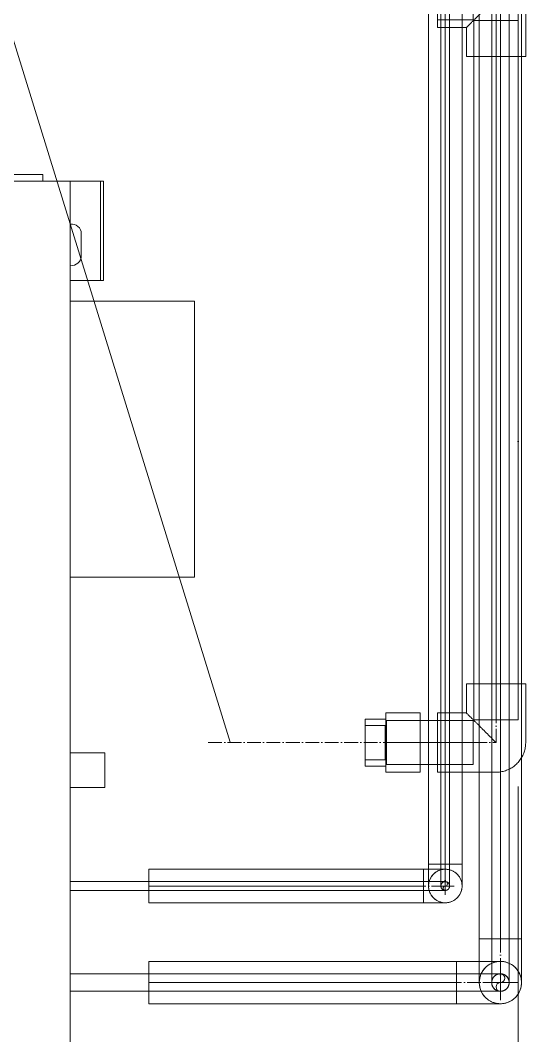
# Model space of a CAD drawing. Header units: millimetres. Extents: x -88595 to 880822, y -1054509 to -148035.
# Drawn here: x 407902 to 408269, y -280533 to -279797 of the extents above; entities that cross this region are included whole.
import ezdxf

# ---------------------------------------------------------------- set-up
doc = ezdxf.new("R2010")
doc.units = ezdxf.units.MM
for name, pattern in [('$7$ADSK_Осевая', [14, 10, -2, 0, -2]), ('$9$ADSK_Осевая', [14, 10, -2, 0, -2]), ('ADSK_Линия сетки', [25, 20, -2.5, 0, -2.5])]:
    doc.linetypes.add(name, pattern=pattern)
for name, color, linetype, lineweight in [('Аннотация', 7, 'Continuous', 20), ('Изоляция', 7, 'Continuous', 18), ('Оборудование', 7, 'Continuous', 18), ('Оси', 7, 'Continuous', 9), ('Трубопровод', 7, 'Continuous', 18), ('Трубопроводы', 7, 'Continuous', 18)]:
    doc.layers.add(name, color=color, linetype=linetype, lineweight=lineweight)

# ---------------------------------------------------------------- blocks, each defined once
blk = doc.blocks.new('$0$ADSK_Канальный блок кондиционера1 - AD162MJERAB-3266614-В_Координация_3 этаж ОВ3')
at = {"layer": 'Оборудование', "color": 150, "true_color": 0x0080ff}
for p, q in [((375, 0), (-375, 0)), ((-375, 0), (375, 0)), ((355, 5), (-305, 5)), ((-305, 5), (355, 5)), ((355, 0), (-305, 0)), ((-305, 0), (355, 0)), ((355, 0), (355, 5)), ((355, 5), (355, 0)), ((375, -697), (375, 0)), ((375, 0), (375, -697)), ((375, 0), (397, 0)), ((396, 0), (375, 0)), ((375, -31.07), (375, 0)), ((375, 0), (375, -31.07)), ((396, 0), (397, 0)), ((399, 0), (397, 0)), ((399, 0), (397, 0)), ((397, 0), (397, -72)), ((399, 0), (399, -72)), ((399, -72), (399, 0)), ((383, -54), (383, -38)), ((383, -38), (383, -54)), ((375, -72), (375, -60.93)), ((375, -60.93), (375, -72)), ((375, -72), (396, -72)), ((397, -72), (375, -72)), ((397, -72), (396, -72)), ((397, -72), (399, -72)), ((397, -72), (399, -72)), ((465, -87), (375, -87)), ((375, -87), (375, -287)), ((375, -287), (375, -87)), ((375, -87), (465, -87)), ((465, -287), (465, -87)), ((465, -87), (465, -287)), ((375, -287), (465, -287)), ((465, -287), (375, -287)), ((400, -414.5), (375, -414.5)), ((375, -414.5), (375, -439.5)), ((375, -414.5), (375, -439.5)), ((400, -439.5), (400, -414.5)), ((400, -439.5), (400, -414.5)), ((375, -439.5), (400, -439.5)), ((375, -507.83), (375, -514.18)), ((375, -507.83), (375, -514.18)), ((432, -507.83), (375, -507.83)), ((432, -514.18), (432, -507.83)), ((432, -514.18), (432, -507.83)), ((375, -514.18), (432, -514.18)), ((432, -574.65), (375, -574.65)), ((375, -574.65), (375, -587.35)), ((375, -574.65), (375, -587.35)), ((432, -587.35), (432, -574.65)), ((432, -587.35), (432, -574.65)), ((375, -587.35), (432, -587.35))]:
    blk.add_line(p, q, dxfattribs=at)
for centre, start, end in [((376, -38), 0, 98.21321), ((376, -38), 0, 98.21321), ((376, -54), 261.78679, 360), ((376, -54), 261.78679, 360)]:
    blk.add_arc(centre, 7, start, end, dxfattribs=at)
blk = doc.blocks.new('$0$ADSK_МедьПайка_Отвод-гнутая труба - Отвод _гнутая труба_-V45-В_Координация_3 этаж ОВ3')
at = {"layer": 'Трубопроводы', "color": 190, "true_color": 0x8000ff}
for p, q in [((-18139.68, -17339.33), (-18139.68, -17342.5)), ((-18139.68, -17342.5), (-18139.68, -17345.68))]:
    blk.add_line(p, q, dxfattribs=at)
at = {"layer": 'Трубопроводы', "color": 190, "true_color": 0x8000ff, "flags": 128}
for points in [[(-18139.68, -17339.33), (-18139.04, -17339.33), (-18138.41, -17339.33), (-18137.78, -17339.33), (-18137.15, -17339.33), (-18136.52, -17339.33), (-18135.9, -17339.33), (-18135.29, -17339.33), (-18134.68, -17339.33), (-18134.08, -17339.33), (-18133.5, -17339.33), (-18132.92, -17339.33), (-18132.35, -17339.33), (-18131.79, -17339.33), (-18131.24, -17339.33), (-18130.71, -17339.33), (-18130.2, -17339.33), (-18129.7, -17339.33), (-18129.21, -17339.33), (-18128.74, -17339.33), (-18128.29, -17339.33), (-18127.86, -17339.33), (-18127.44, -17339.33), (-18127.05, -17339.33), (-18126.67, -17339.33), (-18126.32, -17339.33), (-18125.99, -17339.33), (-18125.68, -17339.33), (-18125.39, -17339.33), (-18125.12, -17339.33), (-18124.88, -17339.33), (-18124.66, -17339.33), (-18124.47, -17339.33), (-18124.3, -17339.33), (-18124.15, -17339.33), (-18124.03, -17339.33), (-18123.94, -17339.33), (-18123.87, -17339.33), (-18123.82, -17339.33), (-18123.8, -17339.33)], [(-18126.98, -17342.5), (-18126.97, -17342.38), (-18126.97, -17342.25), (-18126.95, -17342.12), (-18126.94, -17342), (-18126.91, -17341.87), (-18126.89, -17341.75), (-18126.85, -17341.63), (-18126.82, -17341.51), (-18126.77, -17341.39), (-18126.73, -17341.27), (-18126.67, -17341.15), (-18126.62, -17341.04), (-18126.56, -17340.93), (-18126.49, -17340.82), (-18126.42, -17340.71), (-18126.35, -17340.61), (-18126.27, -17340.51), (-18126.19, -17340.41), (-18126.1, -17340.32), (-18126.01, -17340.23), (-18125.92, -17340.14), (-18125.83, -17340.06), (-18125.73, -17339.98), (-18125.62, -17339.9), (-18125.52, -17339.83), (-18125.41, -17339.77), (-18125.3, -17339.7), (-18125.19, -17339.65), (-18125.07, -17339.59), (-18124.95, -17339.55), (-18124.83, -17339.5), (-18124.71, -17339.46), (-18124.59, -17339.43), (-18124.47, -17339.4), (-18124.34, -17339.38), (-18124.22, -17339.36), (-18124.09, -17339.34), (-18123.96, -17339.33), (-18123.84, -17339.33), (-18123.8, -17339.33)], [(-18123.8, -17339.33), (-18123.68, -17339.33), (-18123.55, -17339.34), (-18123.42, -17339.35), (-18123.3, -17339.37), (-18123.17, -17339.39), (-18123.05, -17339.42), (-18122.92, -17339.45), (-18122.8, -17339.49), (-18122.68, -17339.53), (-18122.57, -17339.58), (-18122.45, -17339.63), (-18122.34, -17339.69), (-18122.22, -17339.75), (-18122.12, -17339.81), (-18122.01, -17339.88), (-18121.91, -17339.96), (-18121.81, -17340.04), (-18121.71, -17340.12), (-18121.61, -17340.2), (-18121.52, -17340.29), (-18121.44, -17340.39), (-18121.36, -17340.48), (-18121.28, -17340.58), (-18121.2, -17340.68), (-18121.13, -17340.79), (-18121.06, -17340.9), (-18121, -17341.01), (-18120.94, -17341.12), (-18120.89, -17341.24), (-18120.84, -17341.35), (-18120.8, -17341.47), (-18120.76, -17341.59), (-18120.73, -17341.72), (-18120.7, -17341.84), (-18120.67, -17341.96), (-18120.65, -17342.09), (-18120.64, -17342.22), (-18120.63, -17342.34), (-18120.63, -17342.47), (-18120.63, -17342.5)], [(-18123.8, -17345.68), (-18123.81, -17345.68), (-18123.85, -17345.68), (-18123.92, -17345.68), (-18124, -17345.68), (-18124.12, -17345.68), (-18124.26, -17345.68), (-18124.42, -17345.68), (-18124.61, -17345.68), (-18124.82, -17345.68), (-18125.06, -17345.68), (-18125.31, -17345.68), (-18125.6, -17345.68), (-18125.9, -17345.68), (-18126.23, -17345.68), (-18126.57, -17345.68), (-18126.94, -17345.68), (-18127.33, -17345.68), (-18127.74, -17345.68), (-18128.17, -17345.68), (-18128.62, -17345.68), (-18129.08, -17345.68), (-18129.56, -17345.68), (-18130.06, -17345.68), (-18130.57, -17345.68), (-18131.1, -17345.68), (-18131.64, -17345.68), (-18132.19, -17345.68), (-18132.76, -17345.68), (-18133.34, -17345.68), (-18133.92, -17345.68), (-18134.52, -17345.68), (-18135.13, -17345.68), (-18135.74, -17345.68), (-18136.36, -17345.68), (-18136.98, -17345.68), (-18137.61, -17345.68), (-18138.24, -17345.68), (-18138.87, -17345.68), (-18139.51, -17345.68), (-18139.68, -17345.68)], [(-18123.8, -17345.68), (-18123.93, -17345.68), (-18124.06, -17345.67), (-18124.18, -17345.66), (-18124.31, -17345.64), (-18124.43, -17345.62), (-18124.56, -17345.59), (-18124.68, -17345.56), (-18124.8, -17345.52), (-18124.92, -17345.48), (-18125.04, -17345.43), (-18125.15, -17345.38), (-18125.27, -17345.32), (-18125.38, -17345.26), (-18125.49, -17345.19), (-18125.59, -17345.12), (-18125.7, -17345.05), (-18125.8, -17344.97), (-18125.9, -17344.89), (-18125.99, -17344.81), (-18126.08, -17344.72), (-18126.17, -17344.62), (-18126.25, -17344.53), (-18126.33, -17344.43), (-18126.4, -17344.33), (-18126.47, -17344.22), (-18126.54, -17344.11), (-18126.6, -17344), (-18126.66, -17343.89), (-18126.71, -17343.77), (-18126.76, -17343.65), (-18126.81, -17343.54), (-18126.84, -17343.41), (-18126.88, -17343.29), (-18126.91, -17343.17), (-18126.93, -17343.04), (-18126.95, -17342.92), (-18126.96, -17342.79), (-18126.97, -17342.67), (-18126.98, -17342.54), (-18126.98, -17342.5)], [(-18120.63, -17342.5), (-18120.63, -17342.63), (-18120.64, -17342.76), (-18120.65, -17342.88), (-18120.67, -17343.01), (-18120.69, -17343.14), (-18120.72, -17343.26), (-18120.75, -17343.38), (-18120.79, -17343.5), (-18120.83, -17343.62), (-18120.88, -17343.74), (-18120.93, -17343.86), (-18120.99, -17343.97), (-18121.05, -17344.08), (-18121.11, -17344.19), (-18121.18, -17344.3), (-18121.26, -17344.4), (-18121.33, -17344.5), (-18121.42, -17344.6), (-18121.5, -17344.69), (-18121.59, -17344.78), (-18121.68, -17344.87), (-18121.78, -17344.95), (-18121.88, -17345.03), (-18121.98, -17345.11), (-18122.09, -17345.18), (-18122.19, -17345.24), (-18122.31, -17345.3), (-18122.42, -17345.36), (-18122.53, -17345.42), (-18122.65, -17345.46), (-18122.77, -17345.51), (-18122.89, -17345.55), (-18123.01, -17345.58), (-18123.14, -17345.61), (-18123.26, -17345.63), (-18123.39, -17345.65), (-18123.51, -17345.67), (-18123.64, -17345.68), (-18123.77, -17345.68), (-18123.8, -17345.68)]]:
    blk.add_lwpolyline(points, dxfattribs=at)
at = {"layer": 'Трубопроводы', "color": 190, "true_color": 0x8000ff}
for radius, start, end in [(3.18, 0, 180), (3.17, 180, 0)]:
    blk.add_arc((-18123.8, -17342.5), radius, start, end, dxfattribs=at)
blk = doc.blocks.new('$0$ADSK_МедьПайка_Отвод-гнутая труба - Отвод _гнутая труба_-V46-В_Координация_3 этаж ОВ3')
at = {"layer": 'Трубопроводы', "color": 134, "true_color": 0x00a6a6}
for p, q in [((-18115.55, -17406.15), (-18115.55, -17412.5)), ((-18115.55, -17412.5), (-18115.55, -17418.85))]:
    blk.add_line(p, q, dxfattribs=at)
at = {"layer": 'Трубопроводы', "color": 134, "true_color": 0x00a6a6, "flags": 128}
for points in [[(-18115.55, -17406.15), (-18114.28, -17406.15), (-18113.01, -17406.15), (-18111.75, -17406.15), (-18110.49, -17406.15), (-18109.24, -17406.15), (-18108.01, -17406.15), (-18106.78, -17406.15), (-18105.56, -17406.15), (-18104.37, -17406.15), (-18103.19, -17406.15), (-18102.03, -17406.15), (-18100.89, -17406.15), (-18099.78, -17406.15), (-18098.69, -17406.15), (-18097.62, -17406.15), (-18096.59, -17406.15), (-18095.59, -17406.15), (-18094.62, -17406.15), (-18093.68, -17406.15), (-18092.78, -17406.15), (-18091.91, -17406.15), (-18091.08, -17406.15), (-18090.29, -17406.15), (-18089.54, -17406.15), (-18088.84, -17406.15), (-18088.17, -17406.15), (-18087.55, -17406.15), (-18086.97, -17406.15), (-18086.44, -17406.15), (-18085.96, -17406.15), (-18085.52, -17406.15), (-18085.14, -17406.15), (-18084.8, -17406.15), (-18084.5, -17406.15), (-18084.26, -17406.15), (-18084.07, -17406.15), (-18083.93, -17406.15), (-18083.84, -17406.15), (-18083.8, -17406.15)], [(-18090.15, -17412.5), (-18090.15, -17412.25), (-18090.13, -17412), (-18090.11, -17411.74), (-18090.07, -17411.49), (-18090.03, -17411.24), (-18089.97, -17410.99), (-18089.9, -17410.75), (-18089.83, -17410.51), (-18089.75, -17410.27), (-18089.65, -17410.03), (-18089.55, -17409.8), (-18089.43, -17409.57), (-18089.31, -17409.35), (-18089.18, -17409.13), (-18089.04, -17408.92), (-18088.9, -17408.71), (-18088.74, -17408.51), (-18088.58, -17408.32), (-18088.4, -17408.13), (-18088.23, -17407.95), (-18088.04, -17407.78), (-18087.85, -17407.61), (-18087.65, -17407.45), (-18087.44, -17407.3), (-18087.23, -17407.16), (-18087.02, -17407.03), (-18086.8, -17406.9), (-18086.57, -17406.79), (-18086.34, -17406.68), (-18086.1, -17406.59), (-18085.86, -17406.5), (-18085.62, -17406.42), (-18085.38, -17406.35), (-18085.13, -17406.29), (-18084.88, -17406.25), (-18084.63, -17406.21), (-18084.38, -17406.18), (-18084.12, -17406.16), (-18083.87, -17406.15), (-18083.8, -17406.15)], [(-18083.8, -17418.85), (-18084.06, -17418.85), (-18084.31, -17418.83), (-18084.56, -17418.81), (-18084.81, -17418.77), (-18085.06, -17418.73), (-18085.31, -17418.67), (-18085.56, -17418.61), (-18085.8, -17418.53), (-18086.04, -17418.45), (-18086.27, -17418.35), (-18086.51, -17418.25), (-18086.73, -17418.14), (-18086.96, -17418.01), (-18087.18, -17417.88), (-18087.39, -17417.75), (-18087.59, -17417.6), (-18087.79, -17417.44), (-18087.99, -17417.28), (-18088.18, -17417.11), (-18088.36, -17416.93), (-18088.53, -17416.74), (-18088.7, -17416.55), (-18088.85, -17416.35), (-18089, -17416.15), (-18089.15, -17415.94), (-18089.28, -17415.72), (-18089.4, -17415.5), (-18089.52, -17415.27), (-18089.62, -17415.04), (-18089.72, -17414.81), (-18089.81, -17414.57), (-18089.89, -17414.32), (-18089.95, -17414.08), (-18090.01, -17413.83), (-18090.06, -17413.58), (-18090.1, -17413.33), (-18090.13, -17413.08), (-18090.14, -17412.83), (-18090.15, -17412.57), (-18090.15, -17412.5)], [(-18083.8, -17406.15), (-18083.55, -17406.16), (-18083.29, -17406.17), (-18083.04, -17406.2), (-18082.79, -17406.24), (-18082.54, -17406.28), (-18082.29, -17406.34), (-18082.05, -17406.4), (-18081.8, -17406.48), (-18081.57, -17406.56), (-18081.33, -17406.66), (-18081.1, -17406.76), (-18080.87, -17406.87), (-18080.65, -17406.99), (-18080.43, -17407.12), (-18080.22, -17407.26), (-18080.01, -17407.41), (-18079.81, -17407.57), (-18079.62, -17407.73), (-18079.43, -17407.9), (-18079.25, -17408.08), (-18079.07, -17408.27), (-18078.91, -17408.46), (-18078.75, -17408.66), (-18078.6, -17408.86), (-18078.46, -17409.07), (-18078.33, -17409.29), (-18078.2, -17409.51), (-18078.09, -17409.74), (-18077.98, -17409.97), (-18077.88, -17410.2), (-18077.8, -17410.44), (-18077.72, -17410.68), (-18077.65, -17410.93), (-18077.59, -17411.18), (-18077.54, -17411.42), (-18077.51, -17411.68), (-18077.48, -17411.93), (-18077.46, -17412.18), (-18077.45, -17412.44), (-18077.45, -17412.5)], [(-18077.45, -17412.5), (-18077.46, -17412.76), (-18077.47, -17413.01), (-18077.5, -17413.26), (-18077.53, -17413.52), (-18077.58, -17413.77), (-18077.63, -17414.01), (-18077.7, -17414.26), (-18077.77, -17414.5), (-18077.86, -17414.74), (-18077.95, -17414.98), (-18078.06, -17415.21), (-18078.17, -17415.44), (-18078.29, -17415.66), (-18078.42, -17415.88), (-18078.56, -17416.09), (-18078.71, -17416.3), (-18078.86, -17416.5), (-18079.03, -17416.69), (-18079.2, -17416.88), (-18079.38, -17417.06), (-18079.56, -17417.23), (-18079.76, -17417.4), (-18079.96, -17417.56), (-18080.16, -17417.71), (-18080.37, -17417.85), (-18080.59, -17417.98), (-18080.81, -17418.1), (-18081.04, -17418.22), (-18081.27, -17418.33), (-18081.5, -17418.42), (-18081.74, -17418.51), (-18081.98, -17418.59), (-18082.23, -17418.66), (-18082.47, -17418.71), (-18082.72, -17418.76), (-18082.97, -17418.8), (-18083.23, -17418.83), (-18083.48, -17418.85), (-18083.73, -17418.85), (-18083.8, -17418.85)], [(-18083.8, -17418.85), (-18083.83, -17418.85), (-18083.9, -17418.85), (-18084.03, -17418.85), (-18084.21, -17418.85), (-18084.44, -17418.85), (-18084.71, -17418.85), (-18085.04, -17418.85), (-18085.41, -17418.85), (-18085.84, -17418.85), (-18086.31, -17418.85), (-18086.83, -17418.85), (-18087.39, -17418.85), (-18088, -17418.85), (-18088.65, -17418.85), (-18089.35, -17418.85), (-18090.09, -17418.85), (-18090.86, -17418.85), (-18091.68, -17418.85), (-18092.54, -17418.85), (-18093.43, -17418.85), (-18094.36, -17418.85), (-18095.32, -17418.85), (-18096.32, -17418.85), (-18097.34, -17418.85), (-18098.4, -17418.85), (-18099.48, -17418.85), (-18100.59, -17418.85), (-18101.72, -17418.85), (-18102.87, -17418.85), (-18104.05, -17418.85), (-18105.24, -17418.85), (-18106.45, -17418.85), (-18107.67, -17418.85), (-18108.91, -17418.85), (-18110.16, -17418.85), (-18111.41, -17418.85), (-18112.67, -17418.85), (-18113.94, -17418.85), (-18115.21, -17418.85), (-18115.55, -17418.85)]]:
    blk.add_lwpolyline(points, dxfattribs=at)
at = {"layer": 'Трубопроводы', "color": 134, "true_color": 0x00a6a6}
for start, end in [(0, 180), (180, 0)]:
    blk.add_arc((-18083.8, -17412.5), 6.35, start, end, dxfattribs=at)
blk = doc.blocks.new('$0$ADSK_МедьПайка_Отвод-гнутая труба - Отвод _гнутая труба_-V43-В_Координация_3 этаж ОВ3')
at = {"layer": 'Трубопроводы', "color": 190, "true_color": 0x8000ff}
for p, q in [((-21523.8, -17326.63), (-21526.98, -17326.63)), ((-21520.63, -17326.63), (-21523.8, -17326.63))]:
    blk.add_line(p, q, dxfattribs=at)
at = {"layer": 'Трубопроводы', "color": 190, "true_color": 0x8000ff, "flags": 128}
for points in [[(-21526.98, -17326.63), (-21526.98, -17327.26), (-21526.98, -17327.9), (-21526.98, -17328.53), (-21526.98, -17329.16), (-21526.98, -17329.78), (-21526.98, -17330.4), (-21526.98, -17331.02), (-21526.98, -17331.62), (-21526.98, -17332.22), (-21526.98, -17332.81), (-21526.98, -17333.39), (-21526.98, -17333.96), (-21526.98, -17334.52), (-21526.98, -17335.06), (-21526.98, -17335.59), (-21526.98, -17336.11), (-21526.98, -17336.61), (-21526.98, -17337.1), (-21526.98, -17337.57), (-21526.98, -17338.02), (-21526.98, -17338.45), (-21526.98, -17338.86), (-21526.98, -17339.26), (-21526.98, -17339.63), (-21526.98, -17339.99), (-21526.98, -17340.32), (-21526.98, -17340.63), (-21526.98, -17340.92), (-21526.98, -17341.18), (-21526.98, -17341.43), (-21526.98, -17341.64), (-21526.98, -17341.84), (-21526.98, -17342.01), (-21526.98, -17342.15), (-21526.98, -17342.27), (-21526.98, -17342.37), (-21526.98, -17342.44), (-21526.98, -17342.48), (-21526.98, -17342.5)], [(-21520.63, -17342.5), (-21520.63, -17342.49), (-21520.63, -17342.45), (-21520.63, -17342.39), (-21520.63, -17342.3), (-21520.63, -17342.19), (-21520.63, -17342.05), (-21520.63, -17341.89), (-21520.63, -17341.7), (-21520.63, -17341.49), (-21520.63, -17341.25), (-21520.63, -17340.99), (-21520.63, -17340.71), (-21520.63, -17340.41), (-21520.63, -17340.08), (-21520.63, -17339.73), (-21520.63, -17339.36), (-21520.63, -17338.97), (-21520.63, -17338.56), (-21520.63, -17338.14), (-21520.63, -17337.69), (-21520.63, -17337.23), (-21520.63, -17336.74), (-21520.63, -17336.25), (-21520.63, -17335.73), (-21520.63, -17335.21), (-21520.63, -17334.67), (-21520.63, -17334.11), (-21520.63, -17333.55), (-21520.63, -17332.97), (-21520.63, -17332.38), (-21520.63, -17331.79), (-21520.63, -17331.18), (-21520.63, -17330.57), (-21520.63, -17329.95), (-21520.63, -17329.33), (-21520.63, -17328.7), (-21520.63, -17328.07), (-21520.63, -17327.44), (-21520.63, -17326.8), (-21520.63, -17326.63)]]:
    blk.add_lwpolyline(points, dxfattribs=at)
at = {"layer": 'Трубопроводы', "color": 190, "true_color": 0x8000ff}
for radius, start, end in [(3.17, 90, 270), (3.18, 270, 90)]:
    blk.add_arc((-21523.8, -17342.5), radius, start, end, dxfattribs=at)
blk = doc.blocks.new('$0$ADSK_МедьПайка_Отвод-гнутая труба - Отвод _гнутая труба_-V42-В_Координация_3 этаж ОВ3')
at = {"layer": 'Трубопроводы', "color": 134, "true_color": 0x00a6a6}
for p, q in [((-21483.8, -17380.75), (-21490.15, -17380.75)), ((-21477.45, -17380.75), (-21483.8, -17380.75))]:
    blk.add_line(p, q, dxfattribs=at)
at = {"layer": 'Трубопроводы', "color": 134, "true_color": 0x00a6a6, "flags": 128}
for points in [[(-21490.15, -17380.75), (-21490.15, -17382.02), (-21490.15, -17383.29), (-21490.15, -17384.56), (-21490.15, -17385.81), (-21490.15, -17387.06), (-21490.15, -17388.3), (-21490.15, -17389.53), (-21490.15, -17390.74), (-21490.15, -17391.94), (-21490.15, -17393.12), (-21490.15, -17394.28), (-21490.15, -17395.42), (-21490.15, -17396.53), (-21490.15, -17397.62), (-21490.15, -17398.68), (-21490.15, -17399.72), (-21490.15, -17400.72), (-21490.15, -17401.69), (-21490.15, -17402.63), (-21490.15, -17403.53), (-21490.15, -17404.4), (-21490.15, -17405.23), (-21490.15, -17406.01), (-21490.15, -17406.76), (-21490.15, -17407.47), (-21490.15, -17408.14), (-21490.15, -17408.76), (-21490.15, -17409.33), (-21490.15, -17409.86), (-21490.15, -17410.35), (-21490.15, -17410.78), (-21490.15, -17411.17), (-21490.15, -17411.51), (-21490.15, -17411.8), (-21490.15, -17412.04), (-21490.15, -17412.23), (-21490.15, -17412.37), (-21490.15, -17412.46), (-21490.15, -17412.5)], [(-21477.45, -17412.5), (-21477.45, -17412.48), (-21477.45, -17412.4), (-21477.45, -17412.28), (-21477.45, -17412.1), (-21477.45, -17411.87), (-21477.45, -17411.59), (-21477.45, -17411.27), (-21477.45, -17410.89), (-21477.45, -17410.47), (-21477.45, -17410), (-21477.45, -17409.48), (-21477.45, -17408.92), (-21477.45, -17408.31), (-21477.45, -17407.65), (-21477.45, -17406.96), (-21477.45, -17406.22), (-21477.45, -17405.44), (-21477.45, -17404.62), (-21477.45, -17403.77), (-21477.45, -17402.87), (-21477.45, -17401.95), (-21477.45, -17400.98), (-21477.45, -17399.99), (-21477.45, -17398.96), (-21477.45, -17397.91), (-21477.45, -17396.83), (-21477.45, -17395.72), (-21477.45, -17394.59), (-21477.45, -17393.43), (-21477.45, -17392.26), (-21477.45, -17391.07), (-21477.45, -17389.86), (-21477.45, -17388.63), (-21477.45, -17387.4), (-21477.45, -17386.15), (-21477.45, -17384.9), (-21477.45, -17383.63), (-21477.45, -17382.37), (-21477.45, -17381.1), (-21477.45, -17380.75)]]:
    blk.add_lwpolyline(points, dxfattribs=at)
at = {"layer": 'Трубопроводы', "color": 134, "true_color": 0x00a6a6}
for start, end in [(90, 270), (270, 90)]:
    blk.add_arc((-21483.8, -17412.5), 6.35, start, end, dxfattribs=at)
blk = doc.blocks.new('$0$ADSK_Полипропилен_Отвод - Универсальный-3258870-В_Координация_3 этаж ОВ3')
at = {"layer": 'Трубопроводы', "color": 24, "true_color": 0xa52900}
for p, q in [((-21.5, 42.5), (-21.5, 21.5)), ((21.5, 42.5), (-21.5, 42.5)), ((21.5, 42.5), (-21.5, 42.5)), ((-16, 42.5), (-16, 16.5)), ((-16, 42.5), (0, 42.5)), ((0, 42.5), (16, 42.5)), ((16, 16.5), (16, 42.5)), ((21.5, 0), (21.5, 42.5)), ((-21.5, 21.5), (-42.5, 21.5)), ((-42.5, 21.5), (-42.5, -21.5)), ((-42.5, 21.5), (-42.5, -21.5)), ((-16.5, 16), (-42.5, 16)), ((-42.5, 0), (-42.5, 16)), ((-16.5, 16), (-16.5, 0)), ((0, 16.5), (-16, 16.5)), ((16, 16.5), (0, 16.5)), ((-16.5, 0), (-16.5, -16)), ((-42.5, -16), (-42.5, 0)), ((-42.5, -16), (-16.5, -16)), ((-42.5, -21.5), (0, -21.5))]:
    blk.add_line(p, q, dxfattribs=at)
at = {"layer": 'Трубопроводы', "color": 24, "true_color": 0xa52900, "flags": 128}
blk.add_lwpolyline([(0, -21.5), (0.86, -21.48), (1.72, -21.43), (2.57, -21.35), (3.43, -21.23), (4.27, -21.07), (5.11, -20.88), (5.94, -20.66), (6.76, -20.41), (7.57, -20.12), (8.37, -19.8), (9.16, -19.45), (9.93, -19.07), (10.68, -18.66), (11.42, -18.22), (12.14, -17.74), (12.84, -17.25), (13.52, -16.72), (14.18, -16.16), (14.81, -15.58), (15.42, -14.98), (16.01, -14.35), (16.57, -13.7), (17.11, -13.03), (17.61, -12.33), (18.09, -11.62), (18.54, -10.88), (18.96, -10.13), (19.35, -9.37), (19.71, -8.59), (20.04, -7.79), (20.33, -6.98), (20.6, -6.16), (20.83, -5.34), (21.02, -4.5), (21.19, -3.65), (21.32, -2.8), (21.41, -1.95), (21.47, -1.09), (21.5, -0.23), (21.5, 0)], dxfattribs=at)
at = {"layer": 'Трубопроводы', "color": 24, "true_color": 0xa52900}
for points, knots in [([(0, 0), (-1.21, 1.2), (-3.62, 3.62), (-6.6, 6.6), (-8.93, 8.92), (-10.63, 10.63), (-12.01, 12.02), (-13.09, 13.09), (-13.88, 13.88), (-14.65, 14.65), (-15.4, 15.4), (-16.12, 16.12), (-16.81, 16.81), (-17.47, 17.48), (-18.11, 18.11), (-18.7, 18.7), (-19.24, 19.24), (-19.74, 19.74), (-20.34, 20.34), (-20.95, 20.94), (-21.37, 21.39), (-21.49, 21.5), (-21.5, 21.5)], [0, 0, 0, 0, 0.125, 0.25, 0.3125, 0.375, 0.4375, 0.46875, 0.5, 0.53125, 0.5625, 0.59375, 0.625, 0.65625, 0.6875, 0.71875, 0.75, 0.78125, 0.8125, 0.875, 0.9375, 1, 1, 1, 1]), ([(-21.5, 21.5), (-21.49, 21.5), (-21.37, 21.39), (-20.95, 20.94), (-20.34, 20.34), (-19.74, 19.74), (-19.24, 19.24), (-18.7, 18.7), (-18.11, 18.11), (-17.47, 17.48), (-16.81, 16.81), (-16.12, 16.12), (-15.4, 15.4), (-14.65, 14.65), (-13.88, 13.88), (-13.09, 13.09), (-12.01, 12.02), (-10.63, 10.63), (-8.93, 8.92), (-6.6, 6.6), (-3.62, 3.62), (-1.21, 1.2), (0, 0)], [0, 0, 0, 0, 0.0625, 0.125, 0.1875, 0.21875, 0.25, 0.28125, 0.3125, 0.34375, 0.375, 0.40625, 0.4375, 0.46875, 0.5, 0.53125, 0.5625, 0.625, 0.6875, 0.75, 0.875, 1, 1, 1, 1])]:
    blk.add_open_spline(points, degree=3, knots=knots, dxfattribs=at)
blk = doc.blocks.new('3 этаж')
at = {"layer": 'Оси', "linetype": 'ADSK_Линия сетки', "ltscale": 100}
blk.add_line((420143.9, 661073.86), (420143.9, 631217.73), dxfattribs=at)

msp = doc.modelspace()

# ---------------------------------------------------------------- linework, layer by layer
at = {"layer": 'Аннотация'}
msp.add_line((408054.3, -280320.31), (407590.53, -278817.19), dxfattribs=at)
at = {"layer": 'Изоляция', "color": 190, "true_color": 0x8000ff}
for p, q in [((408198.25, -279612.49), (408198.25, -280408.83)), ((408222.6, -280408.83), (408222.6, -279612.49)), ((408198.25, -280408.83), (408222.6, -280408.83)), ((408194.55, -280412.53), (407995.43, -280412.53)), ((407995.43, -280412.53), (407995.43, -280436.88)), ((408194.55, -280436.88), (408194.55, -280412.53)), ((407995.43, -280436.88), (408194.55, -280436.88))]:
    msp.add_line(p, q, dxfattribs=at)
at = {"layer": 'Изоляция', "color": 134, "true_color": 0x00a6a6}
for p, q in [((408235.08, -279696.92), (408235.08, -280462.95)), ((408265.78, -280462.95), (408265.78, -279696.92)), ((408235.08, -280462.95), (408265.78, -280462.95)), ((408218.68, -280479.35), (407995.43, -280479.35)), ((407995.43, -280479.35), (407995.43, -280510.05)), ((408218.68, -280510.05), (408218.68, -280479.35)), ((407995.43, -280510.05), (408218.68, -280510.05))]:
    msp.add_line(p, q, dxfattribs=at)
at = {"layer": 'Изоляция', "color": 190, "true_color": 0x8000ff, "flags": 128}
for points in [[(408198.25, -280408.83), (408198.25, -280409.46), (408198.25, -280410.1), (408198.25, -280410.73), (408198.25, -280411.36), (408198.25, -280411.98), (408198.25, -280412.6), (408198.25, -280413.22), (408198.25, -280413.82), (408198.25, -280414.42), (408198.25, -280415.01), (408198.25, -280415.59), (408198.25, -280416.16), (408198.25, -280416.72), (408198.25, -280417.26), (408198.25, -280417.79), (408198.25, -280418.31), (408198.25, -280418.81), (408198.25, -280419.3), (408198.25, -280419.77), (408198.25, -280420.22), (408198.25, -280420.65), (408198.25, -280421.07), (408198.25, -280421.46), (408198.25, -280421.83), (408198.25, -280422.19), (408198.25, -280422.52), (408198.25, -280422.83), (408198.25, -280423.12), (408198.25, -280423.38), (408198.25, -280423.63), (408198.25, -280423.84), (408198.25, -280424.04), (408198.25, -280424.21), (408198.25, -280424.35), (408198.25, -280424.47), (408198.25, -280424.57), (408198.25, -280424.64), (408198.25, -280424.68), (408198.25, -280424.7)], [(408222.6, -280424.7), (408222.6, -280424.69), (408222.6, -280424.65), (408222.6, -280424.59), (408222.6, -280424.5), (408222.6, -280424.39), (408222.6, -280424.25), (408222.6, -280424.09), (408222.6, -280423.9), (408222.6, -280423.69), (408222.6, -280423.45), (408222.6, -280423.19), (408222.6, -280422.91), (408222.6, -280422.61), (408222.6, -280422.28), (408222.6, -280421.93), (408222.6, -280421.56), (408222.6, -280421.17), (408222.6, -280420.76), (408222.6, -280420.34), (408222.6, -280419.89), (408222.6, -280419.43), (408222.6, -280418.94), (408222.6, -280418.45), (408222.6, -280417.93), (408222.6, -280417.41), (408222.6, -280416.87), (408222.6, -280416.31), (408222.6, -280415.75), (408222.6, -280415.17), (408222.6, -280414.58), (408222.6, -280413.99), (408222.6, -280413.38), (408222.6, -280412.77), (408222.6, -280412.15), (408222.6, -280411.53), (408222.6, -280410.9), (408222.6, -280410.27), (408222.6, -280409.64), (408222.6, -280409), (408222.6, -280408.83)], [(408194.55, -280412.53), (408195.19, -280412.53), (408195.82, -280412.53), (408196.45, -280412.53), (408197.08, -280412.53), (408197.71, -280412.53), (408198.33, -280412.53), (408198.94, -280412.53), (408199.55, -280412.53), (408200.14, -280412.53), (408200.73, -280412.53), (408201.31, -280412.53), (408201.88, -280412.53), (408202.44, -280412.53), (408202.98, -280412.53), (408203.52, -280412.53), (408204.03, -280412.53), (408204.53, -280412.53), (408205.02, -280412.53), (408205.49, -280412.53), (408205.94, -280412.53), (408206.37, -280412.53), (408206.79, -280412.53), (408207.18, -280412.53), (408207.56, -280412.53), (408207.91, -280412.53), (408208.24, -280412.53), (408208.55, -280412.53), (408208.84, -280412.53), (408209.11, -280412.53), (408209.35, -280412.53), (408209.57, -280412.53), (408209.76, -280412.53), (408209.93, -280412.53), (408210.08, -280412.53), (408210.2, -280412.53), (408210.29, -280412.53), (408210.36, -280412.53), (408210.41, -280412.53), (408210.43, -280412.53)], [(408198.25, -280424.7), (408198.26, -280424.22), (408198.29, -280423.73), (408198.34, -280423.25), (408198.41, -280422.77), (408198.49, -280422.29), (408198.6, -280421.81), (408198.73, -280421.34), (408198.87, -280420.88), (408199.03, -280420.42), (408199.21, -280419.96), (408199.41, -280419.52), (408199.63, -280419.08), (408199.86, -280418.66), (408200.11, -280418.24), (408200.38, -280417.83), (408200.66, -280417.43), (408200.96, -280417.05), (408201.27, -280416.68), (408201.6, -280416.32), (408201.94, -280415.97), (408202.3, -280415.64), (408202.67, -280415.32), (408203.05, -280415.02), (408203.44, -280414.73), (408203.85, -280414.46), (408204.26, -280414.21), (408204.69, -280413.97), (408205.12, -280413.75), (408205.56, -280413.54), (408206.02, -280413.36), (408206.47, -280413.19), (408206.94, -280413.04), (408207.41, -280412.91), (408207.88, -280412.8), (408208.36, -280412.71), (408208.84, -280412.63), (408209.32, -280412.58), (408209.81, -280412.55), (408210.3, -280412.53), (408210.43, -280412.53)], [(408210.43, -280412.53), (408210.91, -280412.54), (408211.4, -280412.57), (408211.88, -280412.62), (408212.37, -280412.69), (408212.85, -280412.77), (408213.32, -280412.88), (408213.79, -280413), (408214.26, -280413.15), (408214.72, -280413.31), (408215.17, -280413.49), (408215.61, -280413.69), (408216.05, -280413.91), (408216.48, -280414.14), (408216.89, -280414.39), (408217.3, -280414.66), (408217.7, -280414.94), (408218.08, -280415.24), (408218.45, -280415.55), (408218.81, -280415.88), (408219.16, -280416.22), (408219.49, -280416.58), (408219.81, -280416.95), (408220.11, -280417.33), (408220.4, -280417.72), (408220.67, -280418.13), (408220.93, -280418.54), (408221.16, -280418.97), (408221.39, -280419.4), (408221.59, -280419.84), (408221.77, -280420.29), (408221.94, -280420.75), (408222.09, -280421.21), (408222.22, -280421.68), (408222.33, -280422.16), (408222.42, -280422.64), (408222.5, -280423.12), (408222.55, -280423.6), (408222.59, -280424.09), (408222.6, -280424.57), (408222.6, -280424.7)], [(408210.43, -280436.88), (408209.94, -280436.87), (408209.45, -280436.84), (408208.97, -280436.79), (408208.49, -280436.72), (408208.01, -280436.64), (408207.53, -280436.53), (408207.06, -280436.41), (408206.6, -280436.26), (408206.14, -280436.1), (408205.69, -280435.92), (408205.24, -280435.72), (408204.8, -280435.5), (408204.38, -280435.27), (408203.96, -280435.02), (408203.55, -280434.75), (408203.16, -280434.47), (408202.77, -280434.17), (408202.4, -280433.86), (408202.04, -280433.53), (408201.69, -280433.19), (408201.36, -280432.83), (408201.04, -280432.46), (408200.74, -280432.08), (408200.45, -280431.69), (408200.18, -280431.28), (408199.93, -280430.87), (408199.69, -280430.44), (408199.47, -280430.01), (408199.26, -280429.57), (408199.08, -280429.12), (408198.91, -280428.66), (408198.76, -280428.2), (408198.63, -280427.73), (408198.52, -280427.25), (408198.43, -280426.77), (408198.36, -280426.29), (408198.3, -280425.81), (408198.27, -280425.32), (408198.25, -280424.84), (408198.25, -280424.7)], [(408222.6, -280424.7), (408222.59, -280425.19), (408222.56, -280425.68), (408222.51, -280426.16), (408222.45, -280426.64), (408222.36, -280427.12), (408222.25, -280427.6), (408222.13, -280428.07), (408221.98, -280428.53), (408221.82, -280428.99), (408221.64, -280429.45), (408221.44, -280429.89), (408221.23, -280430.33), (408220.99, -280430.75), (408220.74, -280431.17), (408220.48, -280431.58), (408220.19, -280431.98), (408219.89, -280432.36), (408219.58, -280432.73), (408219.25, -280433.09), (408218.91, -280433.44), (408218.55, -280433.77), (408218.18, -280434.09), (408217.8, -280434.39), (408217.41, -280434.68), (408217.01, -280434.95), (408216.59, -280435.2), (408216.17, -280435.44), (408215.73, -280435.66), (408215.29, -280435.87), (408214.84, -280436.05), (408214.38, -280436.22), (408213.92, -280436.37), (408213.45, -280436.5), (408212.97, -280436.61), (408212.5, -280436.7), (408212.01, -280436.78), (408211.53, -280436.83), (408211.05, -280436.86), (408210.56, -280436.88), (408210.43, -280436.88)], [(408210.43, -280436.88), (408210.41, -280436.88), (408210.38, -280436.88), (408210.31, -280436.88), (408210.22, -280436.88), (408210.11, -280436.88), (408209.97, -280436.88), (408209.81, -280436.88), (408209.62, -280436.88), (408209.41, -280436.88), (408209.17, -280436.88), (408208.91, -280436.88), (408208.63, -280436.88), (408208.33, -280436.88), (408208, -280436.88), (408207.65, -280436.88), (408207.29, -280436.88), (408206.9, -280436.88), (408206.49, -280436.88), (408206.06, -280436.88), (408205.61, -280436.88), (408205.15, -280436.88), (408204.67, -280436.88), (408204.17, -280436.88), (408203.66, -280436.88), (408203.13, -280436.88), (408202.59, -280436.88), (408202.03, -280436.88), (408201.47, -280436.88), (408200.89, -280436.88), (408200.3, -280436.88), (408199.71, -280436.88), (408199.1, -280436.88), (408198.49, -280436.88), (408197.87, -280436.88), (408197.25, -280436.88), (408196.62, -280436.88), (408195.99, -280436.88), (408195.36, -280436.88), (408194.72, -280436.88), (408194.55, -280436.88)]]:
    msp.add_lwpolyline(points, dxfattribs=at)
at = {"layer": 'Изоляция', "color": 134, "true_color": 0x00a6a6, "flags": 128}
for points in [[(408235.08, -280462.95), (408235.08, -280464.22), (408235.08, -280465.49), (408235.08, -280466.76), (408235.08, -280468.01), (408235.08, -280469.26), (408235.08, -280470.5), (408235.08, -280471.73), (408235.08, -280472.94), (408235.08, -280474.14), (408235.08, -280475.32), (408235.08, -280476.48), (408235.08, -280477.62), (408235.08, -280478.73), (408235.08, -280479.82), (408235.08, -280480.88), (408235.08, -280481.92), (408235.08, -280482.92), (408235.08, -280483.89), (408235.08, -280484.83), (408235.08, -280485.73), (408235.08, -280486.6), (408235.08, -280487.43), (408235.08, -280488.22), (408235.08, -280488.96), (408235.08, -280489.67), (408235.08, -280490.34), (408235.08, -280490.96), (408235.08, -280491.53), (408235.08, -280492.06), (408235.08, -280492.55), (408235.08, -280492.98), (408235.08, -280493.37), (408235.08, -280493.71), (408235.08, -280494), (408235.08, -280494.24), (408235.08, -280494.43), (408235.08, -280494.57), (408235.08, -280494.66), (408235.08, -280494.7)], [(408265.78, -280494.7), (408265.78, -280494.68), (408265.78, -280494.6), (408265.78, -280494.48), (408265.78, -280494.3), (408265.78, -280494.07), (408265.78, -280493.79), (408265.78, -280493.47), (408265.78, -280493.09), (408265.78, -280492.67), (408265.78, -280492.2), (408265.78, -280491.68), (408265.78, -280491.12), (408265.78, -280490.51), (408265.78, -280489.86), (408265.78, -280489.16), (408265.78, -280488.42), (408265.78, -280487.64), (408265.78, -280486.82), (408265.78, -280485.97), (408265.78, -280485.08), (408265.78, -280484.15), (408265.78, -280483.18), (408265.78, -280482.19), (408265.78, -280481.16), (408265.78, -280480.11), (408265.78, -280479.03), (408265.78, -280477.92), (408265.78, -280476.79), (408265.78, -280475.63), (408265.78, -280474.46), (408265.78, -280473.27), (408265.78, -280472.06), (408265.78, -280470.83), (408265.78, -280469.6), (408265.78, -280468.35), (408265.78, -280467.1), (408265.78, -280465.83), (408265.78, -280464.57), (408265.78, -280463.3), (408265.78, -280462.95)], [(408218.68, -280479.35), (408219.95, -280479.35), (408221.21, -280479.35), (408222.48, -280479.35), (408223.74, -280479.35), (408224.98, -280479.35), (408226.22, -280479.35), (408227.45, -280479.35), (408228.66, -280479.35), (408229.86, -280479.35), (408231.04, -280479.35), (408232.2, -280479.35), (408233.34, -280479.35), (408234.45, -280479.35), (408235.54, -280479.35), (408236.6, -280479.35), (408237.64, -280479.35), (408238.64, -280479.35), (408239.61, -280479.35), (408240.55, -280479.35), (408241.45, -280479.35), (408242.32, -280479.35), (408243.15, -280479.35), (408243.94, -280479.35), (408244.69, -280479.35), (408245.39, -280479.35), (408246.06, -280479.35), (408246.68, -280479.35), (408247.26, -280479.35), (408247.79, -280479.35), (408248.27, -280479.35), (408248.71, -280479.35), (408249.09, -280479.35), (408249.43, -280479.35), (408249.72, -280479.35), (408249.96, -280479.35), (408250.16, -280479.35), (408250.3, -280479.35), (408250.39, -280479.35), (408250.42, -280479.35)], [(408235.08, -280494.7), (408235.09, -280494.09), (408235.13, -280493.48), (408235.19, -280492.87), (408235.27, -280492.26), (408235.38, -280491.66), (408235.52, -280491.06), (408235.67, -280490.46), (408235.86, -280489.88), (408236.06, -280489.3), (408236.29, -280488.73), (408236.54, -280488.17), (408236.81, -280487.62), (408237.11, -280487.08), (408237.42, -280486.55), (408237.76, -280486.04), (408238.11, -280485.54), (408238.49, -280485.05), (408238.89, -280484.58), (408239.3, -280484.13), (408239.73, -280483.69), (408240.18, -280483.27), (408240.65, -280482.87), (408241.13, -280482.49), (408241.62, -280482.13), (408242.13, -280481.79), (408242.66, -280481.47), (408243.19, -280481.17), (408243.74, -280480.89), (408244.3, -280480.63), (408244.86, -280480.4), (408245.44, -280480.19), (408246.03, -280480), (408246.62, -280479.84), (408247.22, -280479.69), (408247.82, -280479.58), (408248.42, -280479.49), (408249.04, -280479.42), (408249.65, -280479.37), (408250.26, -280479.36), (408250.43, -280479.35)], [(408250.43, -280479.35), (408251.04, -280479.37), (408251.65, -280479.4), (408252.26, -280479.47), (408252.87, -280479.55), (408253.48, -280479.66), (408254.08, -280479.79), (408254.67, -280479.95), (408255.26, -280480.13), (408255.83, -280480.34), (408256.4, -280480.57), (408256.96, -280480.82), (408257.52, -280481.09), (408258.05, -280481.38), (408258.58, -280481.7), (408259.09, -280482.04), (408259.59, -280482.39), (408260.08, -280482.77), (408260.55, -280483.16), (408261, -280483.58), (408261.44, -280484.01), (408261.86, -280484.46), (408262.26, -280484.92), (408262.64, -280485.41), (408263, -280485.9), (408263.34, -280486.41), (408263.66, -280486.93), (408263.96, -280487.47), (408264.24, -280488.02), (408264.5, -280488.58), (408264.73, -280489.14), (408264.94, -280489.72), (408265.13, -280490.3), (408265.3, -280490.9), (408265.44, -280491.49), (408265.55, -280492.1), (408265.65, -280492.7), (408265.71, -280493.31), (408265.76, -280493.93), (408265.78, -280494.54), (408265.78, -280494.7)], [(408250.43, -280510.05), (408249.81, -280510.04), (408249.2, -280510.01), (408248.59, -280509.94), (408247.98, -280509.86), (408247.38, -280509.75), (408246.78, -280509.62), (408246.18, -280509.46), (408245.6, -280509.28), (408245.02, -280509.07), (408244.45, -280508.84), (408243.89, -280508.59), (408243.34, -280508.32), (408242.8, -280508.03), (408242.27, -280507.71), (408241.76, -280507.37), (408241.26, -280507.02), (408240.77, -280506.64), (408240.31, -280506.25), (408239.85, -280505.83), (408239.42, -280505.4), (408239, -280504.95), (408238.6, -280504.49), (408238.21, -280504), (408237.85, -280503.51), (408237.51, -280503), (408237.19, -280502.48), (408236.89, -280501.94), (408236.61, -280501.39), (408236.35, -280500.83), (408236.12, -280500.27), (408235.91, -280499.69), (408235.72, -280499.11), (408235.56, -280498.51), (408235.42, -280497.92), (408235.3, -280497.31), (408235.21, -280496.71), (408235.14, -280496.1), (408235.1, -280495.48), (408235.08, -280494.87), (408235.08, -280494.7)], [(408265.78, -280494.7), (408265.76, -280495.32), (408265.73, -280495.93), (408265.67, -280496.54), (408265.58, -280497.15), (408265.47, -280497.75), (408265.34, -280498.35), (408265.18, -280498.95), (408265, -280499.53), (408264.79, -280500.11), (408264.57, -280500.68), (408264.31, -280501.24), (408264.04, -280501.79), (408263.75, -280502.33), (408263.43, -280502.86), (408263.1, -280503.37), (408262.74, -280503.87), (408262.36, -280504.36), (408261.97, -280504.83), (408261.55, -280505.28), (408261.12, -280505.72), (408260.67, -280506.14), (408260.21, -280506.54), (408259.73, -280506.92), (408259.23, -280507.28), (408258.72, -280507.62), (408258.2, -280507.94), (408257.66, -280508.24), (408257.11, -280508.52), (408256.56, -280508.78), (408255.99, -280509.01), (408255.41, -280509.22), (408254.83, -280509.41), (408254.24, -280509.57), (408253.64, -280509.72), (408253.04, -280509.83), (408252.43, -280509.92), (408251.82, -280509.99), (408251.21, -280510.04), (408250.59, -280510.05), (408250.43, -280510.05)], [(408250.43, -280510.05), (408250.4, -280510.05), (408250.33, -280510.05), (408250.2, -280510.05), (408250.02, -280510.05), (408249.79, -280510.05), (408249.52, -280510.05), (408249.19, -280510.05), (408248.82, -280510.05), (408248.39, -280510.05), (408247.92, -280510.05), (408247.4, -280510.05), (408246.84, -280510.05), (408246.23, -280510.05), (408245.58, -280510.05), (408244.88, -280510.05), (408244.14, -280510.05), (408243.36, -280510.05), (408242.55, -280510.05), (408241.69, -280510.05), (408240.8, -280510.05), (408239.87, -280510.05), (408238.91, -280510.05), (408237.91, -280510.05), (408236.89, -280510.05), (408235.83, -280510.05), (408234.75, -280510.05), (408233.64, -280510.05), (408232.51, -280510.05), (408231.36, -280510.05), (408230.18, -280510.05), (408228.99, -280510.05), (408227.78, -280510.05), (408226.56, -280510.05), (408225.32, -280510.05), (408224.07, -280510.05), (408222.82, -280510.05), (408221.56, -280510.05), (408220.29, -280510.05), (408219.02, -280510.05), (408218.68, -280510.05)]]:
    msp.add_lwpolyline(points, dxfattribs=at)
at = {"layer": 'Изоляция', "color": 190, "true_color": 0x8000ff}
for start, end in [(90, 180), (90, 180), (90, 180), (90, 180), (0, 90), (0, 90), (0, 90), (0, 90), (180, 270), (180, 270), (180, 270), (180, 270), (270, 0), (270, 0), (270, 0), (270, 0)]:
    msp.add_arc((408210.43, -280424.7), 12.18, start, end, dxfattribs=at)
at = {"layer": 'Изоляция', "color": 134, "true_color": 0x00a6a6}
for start, end in [(90, 180), (90, 180), (90, 180), (90, 180), (0, 90), (0, 90), (0, 90), (0, 90), (180, 270), (180, 270), (180, 270), (180, 270), (270, 0), (270, 0), (270, 0), (270, 0)]:
    msp.add_arc((408250.43, -280494.7), 15.35, start, end, dxfattribs=at)
at = {"layer": 'Трубопровод', "color": 190, "linetype": 'Continuous', "true_color": 0x8000ff}
for p, q in [((408207.25, -279604.73), (408207.25, -280408.83)), ((408213.6, -280408.83), (408213.6, -279604.73)), ((408194.55, -280421.53), (407995.43, -280421.53)), ((407995.43, -280427.88), (408194.55, -280427.88))]:
    msp.add_line(p, q, dxfattribs=at)
at = {"layer": 'Трубопровод', "color": 190, "true_color": 0x8000ff}
for p, q in [((408210.43, -280408.83), (408210.43, -279604.73)), ((408210.43, -280408.83), (408210.43, -279604.73)), ((408210.43, -280431.05), (408210.43, -280418.35)), ((408194.55, -280424.7), (407995.43, -280424.7)), ((408194.55, -280424.7), (407995.43, -280424.7)), ((408204.08, -280424.7), (408216.78, -280424.7))]:
    msp.add_line(p, q, dxfattribs=at)
at = {"layer": 'Трубопровод', "color": 134, "linetype": 'Continuous', "true_color": 0x00a6a6}
for p, q in [((408244.08, -279688.98), (408244.08, -280462.95)), ((408256.78, -280462.95), (408256.78, -279688.98)), ((408218.68, -280488.35), (407995.43, -280488.35)), ((407995.43, -280501.05), (408218.68, -280501.05))]:
    msp.add_line(p, q, dxfattribs=at)
at = {"layer": 'Трубопровод', "color": 134, "true_color": 0x00a6a6}
for p, q in [((408250.43, -280462.95), (408250.43, -279688.98)), ((408250.43, -280462.95), (408250.43, -279688.98)), ((408250.43, -280507.4), (408250.43, -280482)), ((408218.68, -280494.7), (407995.43, -280494.7)), ((408218.68, -280494.7), (407995.43, -280494.7)), ((408237.73, -280494.7), (408263.13, -280494.7))]:
    msp.add_line(p, q, dxfattribs=at)
at = {"layer": 'Трубопровод', "color": 24, "linetype": 'Continuous', "true_color": 0xa52900}
for p, q in [((408231.26, -279797.2), (408231.26, -280304.2)), ((408263.26, -279797.2), (408231.26, -279797.2)), ((408263.26, -280304.2), (408263.26, -279797.2)), ((408230.76, -280304.7), (408167.76, -280304.7)), ((408167.76, -280304.7), (408167.76, -280336.7)), ((408230.76, -280336.7), (408230.76, -280304.7)), ((408231.26, -280304.2), (408263.26, -280304.2)), ((408167.76, -280336.7), (408230.76, -280336.7))]:
    msp.add_line(p, q, dxfattribs=at)
at = {"layer": 'Трубопровод', "color": 24, "true_color": 0xa52900}
for p, q in [((408247.26, -280304.2), (408247.26, -279797.2)), ((408247.26, -280304.2), (408247.26, -279797.2)), ((408167.76, -280320.7), (408230.76, -280320.7)), ((408167.76, -280320.7), (408230.76, -280320.7))]:
    msp.add_line(p, q, dxfattribs=at)
at = {"layer": 'Трубопровод', "color": 190, "linetype": 'Continuous', "true_color": 0x8000ff}
for centre, radius, start, end in [((408210.43, -280424.7), 3.18, 0, 180), ((408210.43, -280423.12), 1.59, 270, 90), ((408210.43, -280424.7), 3.18, 180, 0), ((408210.43, -280426.29), 1.59, 90, 270)]:
    msp.add_arc(centre, radius, start, end, dxfattribs=at)
at = {"layer": 'Трубопровод', "color": 134, "linetype": 'Continuous', "true_color": 0x00a6a6}
for centre, radius, start, end in [((408250.43, -280494.7), 6.35, 0, 180), ((408250.43, -280491.53), 3.17, 270, 90), ((408250.43, -280494.7), 6.35, 180, 0), ((408250.43, -280497.88), 3.18, 90, 270)]:
    msp.add_arc(centre, radius, start, end, dxfattribs=at)
at = {"layer": 'Трубопроводы', "color": 24, "linetype": '$7$ADSK_Осевая', "true_color": 0xa52900}
for p, q in [((408247.26, -279797.2), (408247.26, -279780.7)), ((408247.26, -280320.7), (408247.26, -280304.2)), ((408230.76, -280320.7), (408247.26, -280320.7))]:
    msp.add_line(p, q, dxfattribs=at)
at = {"layer": 'Трубопроводы', "color": 24, "true_color": 0xa52900}
for p, q in [((408167.26, -280303.7), (408152.26, -280303.7)), ((408152.26, -280303.7), (408152.26, -280337.7)), ((408152.26, -280303.7), (408152.26, -280337.7)), ((408192.26, -280299.2), (408167.26, -280299.2)), ((408167.26, -280299.2), (408167.26, -280342.2)), ((408167.26, -280299.2), (408167.26, -280342.2)), ((408167.26, -280337.7), (408167.26, -280303.7)), ((408167.26, -280337.7), (408167.26, -280303.7)), ((408192.26, -280304.7), (408167.76, -280304.7)), ((408167.76, -280336.7), (408167.76, -280304.7)), ((408167.76, -280336.7), (408167.76, -280304.7)), ((408192.26, -280342.2), (408192.26, -280299.2)), ((408192.26, -280342.2), (408192.26, -280299.2)), ((408192.26, -280304.7), (408192.26, -280336.7)), ((408192.26, -280304.7), (408192.26, -280336.7)), ((408166.76, -280308.2), (408152.26, -280308.2)), ((408152.26, -280308.2), (408152.26, -280333.2)), ((408152.26, -280308.2), (408152.26, -280333.2)), ((408166.76, -280308.2), (408166.76, -280333.2)), ((408166.76, -280308.2), (408166.76, -280333.2)), ((408152.26, -280333.2), (408166.76, -280333.2)), ((408152.26, -280337.7), (408167.26, -280337.7)), ((408167.26, -280342.2), (408192.26, -280342.2)), ((408167.76, -280336.7), (408192.26, -280336.7))]:
    msp.add_line(p, q, dxfattribs=at)
at = {"layer": 'Трубопроводы', "color": 190, "linetype": '$7$ADSK_Осевая', "true_color": 0x8000ff}
for p, q in [((408210.43, -280408.83), (408210.43, -280424.7)), ((408210.43, -280424.7), (408194.55, -280424.7))]:
    msp.add_line(p, q, dxfattribs=at)
at = {"layer": 'Трубопроводы', "color": 134, "linetype": '$7$ADSK_Осевая', "true_color": 0x00a6a6}
for p, q in [((408250.43, -280462.95), (408250.43, -280494.7)), ((408250.43, -280494.7), (408218.68, -280494.7))]:
    msp.add_line(p, q, dxfattribs=at)
at = {"layer": 'Трубопроводы', "color": 24, "linetype": '$9$ADSK_Осевая', "true_color": 0xa52900}
msp.add_open_spline([(408038.43, -280320.7), (408081.34, -280320.7), (408123.85, -280320.7), (408166.76, -280320.7)], degree=3, dxfattribs=at)

# ---------------------------------------------------------------- block references
at = {"layer": 'Оборудование', "color": 5, "true_color": 0x0000ff}
msp.add_blockref('3 этаж', (-11880.65, -926425.79), dxfattribs=at)
at = {"layer": 'Оборудование', "color": 150, "true_color": 0x0080ff}
msp.add_blockref('$0$ADSK_Канальный блок кондиционера1 - AD162MJERAB-3266614-В_Координация_3 этаж ОВ3', (407563.43, -279913.7), dxfattribs=at)
at = {"layer": 'Трубопроводы', "color": 24, "true_color": 0xa52900, "rotation": 90}
msp.add_blockref('$0$ADSK_Полипропилен_Отвод - Универсальный-3258870-В_Координация_3 этаж ОВ3', (408247.26, -279780.7), dxfattribs=at)
at = {"layer": 'Трубопроводы', "color": 24, "true_color": 0xa52900}
msp.add_blockref('$0$ADSK_Полипропилен_Отвод - Универсальный-3258870-В_Координация_3 этаж ОВ3', (408247.26, -280320.7), dxfattribs=at)
at = {"layer": 'Трубопроводы', "color": 190, "true_color": 0x8000ff}
for name, p in [('$0$ADSK_МедьПайка_Отвод-гнутая труба - Отвод _гнутая труба_-V43-В_Координация_3 этаж ОВ3', (429734.23, -263082.2)), ('$0$ADSK_МедьПайка_Отвод-гнутая труба - Отвод _гнутая труба_-V45-В_Координация_3 этаж ОВ3', (426334.23, -263082.2))]:
    msp.add_blockref(name, p, dxfattribs=at)
at = {"layer": 'Трубопроводы', "color": 134, "true_color": 0x00a6a6}
for name, p in [('$0$ADSK_МедьПайка_Отвод-гнутая труба - Отвод _гнутая труба_-V42-В_Координация_3 этаж ОВ3', (429734.23, -263082.2)), ('$0$ADSK_МедьПайка_Отвод-гнутая труба - Отвод _гнутая труба_-V46-В_Координация_3 этаж ОВ3', (426334.23, -263082.2))]:
    msp.add_blockref(name, p, dxfattribs=at)

doc.saveas('drawing.dxf')
